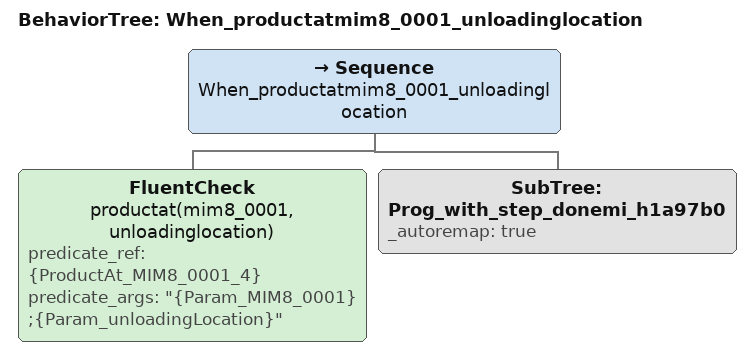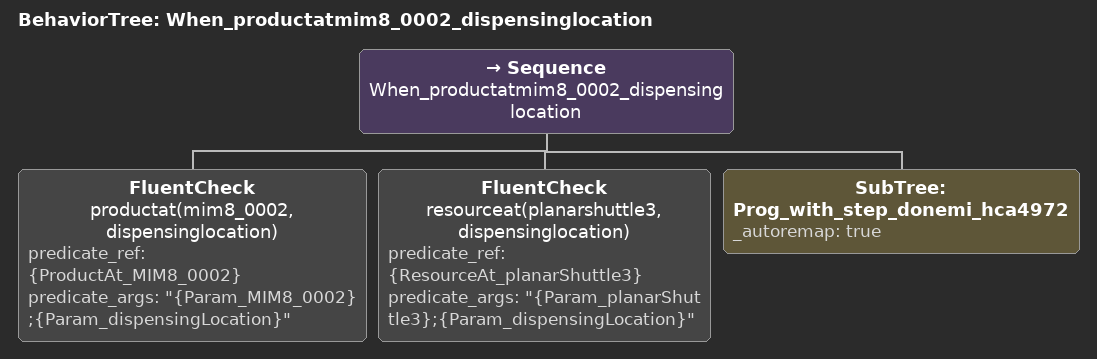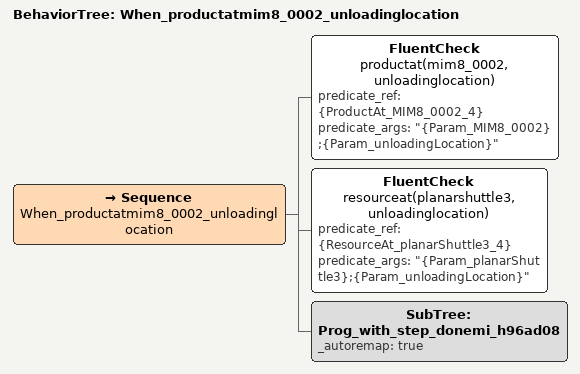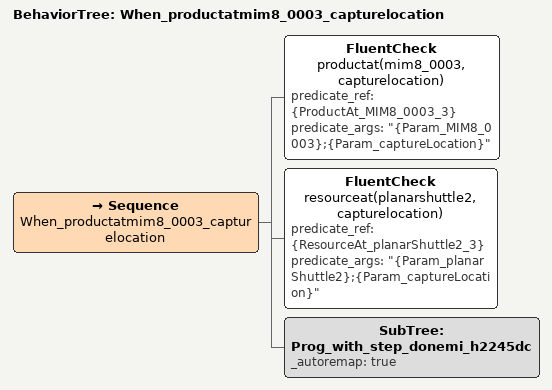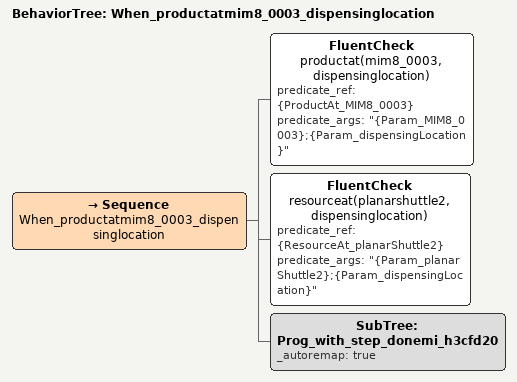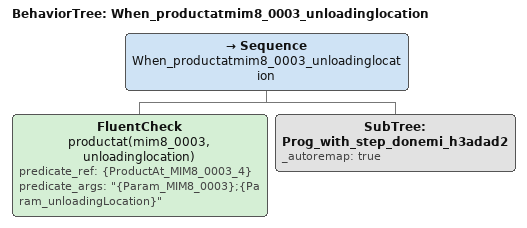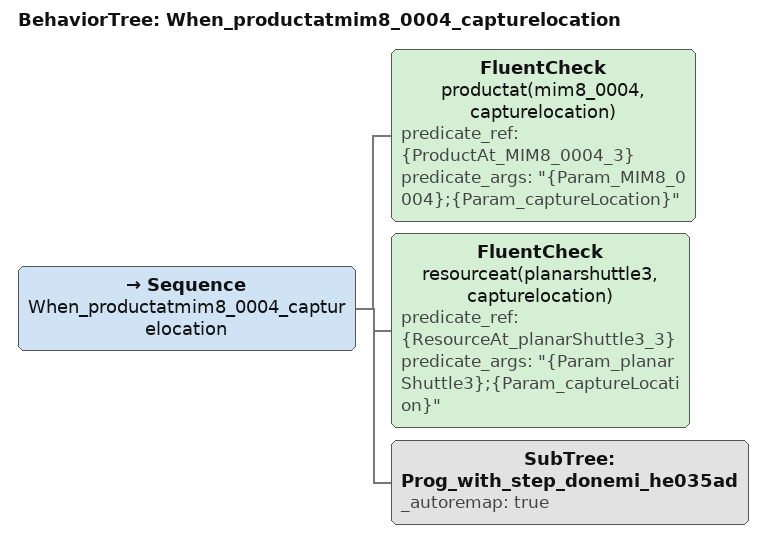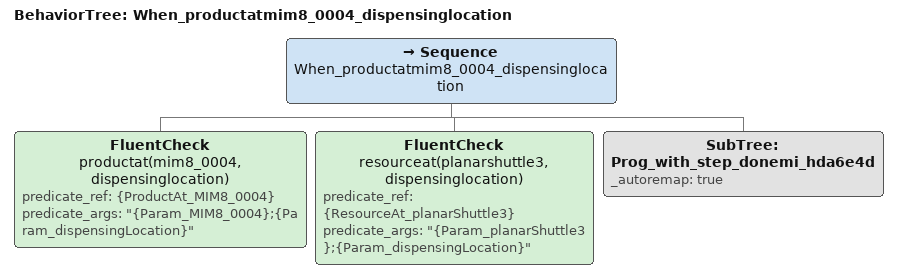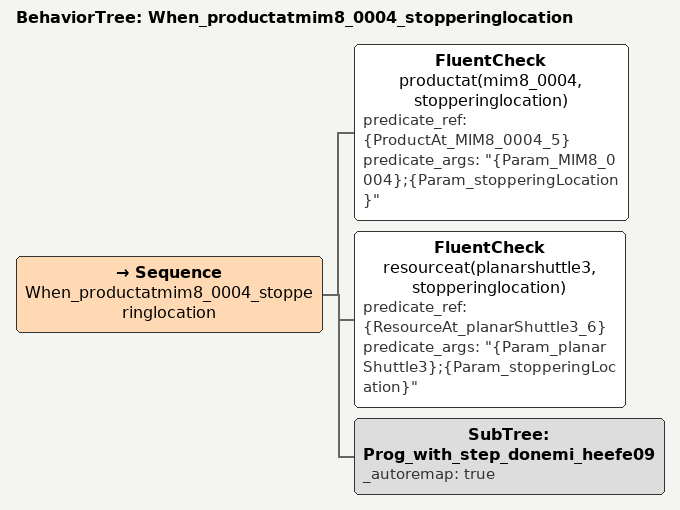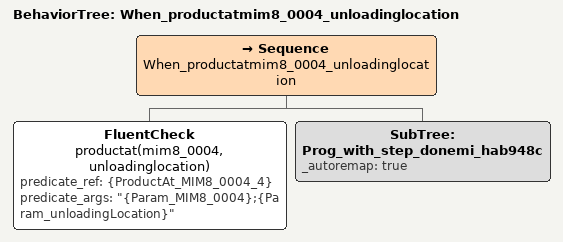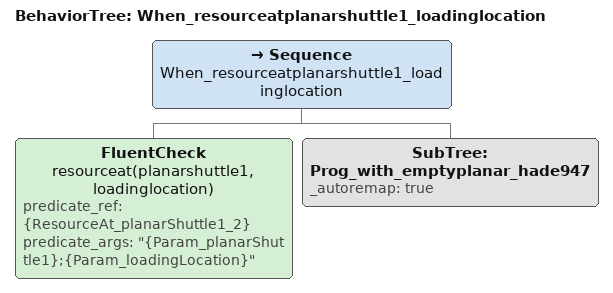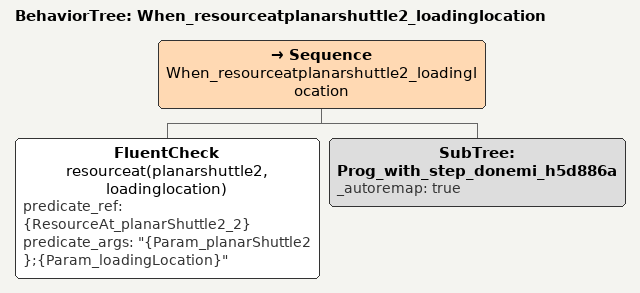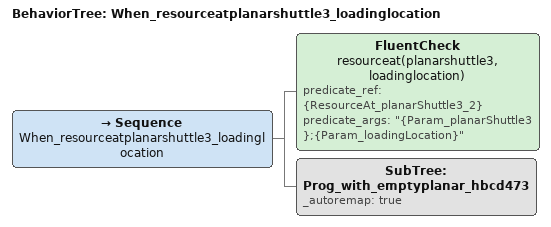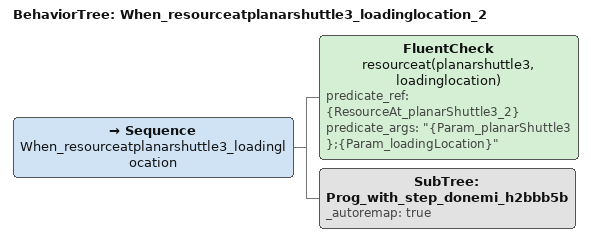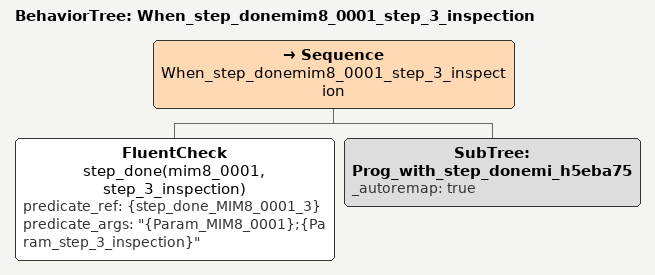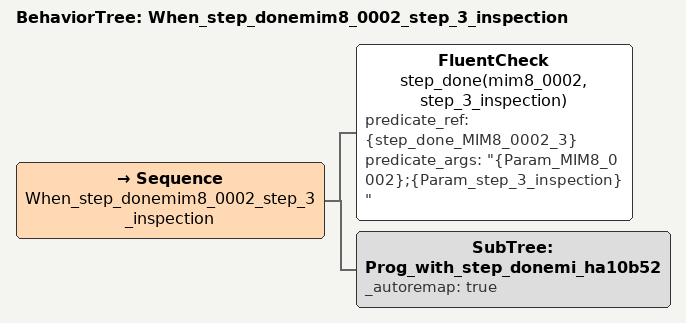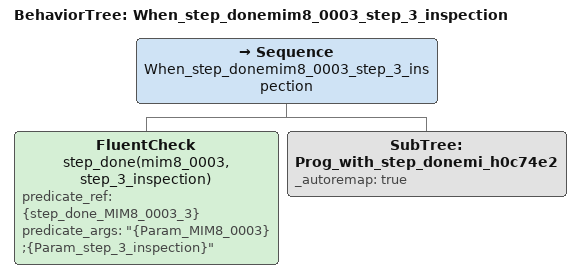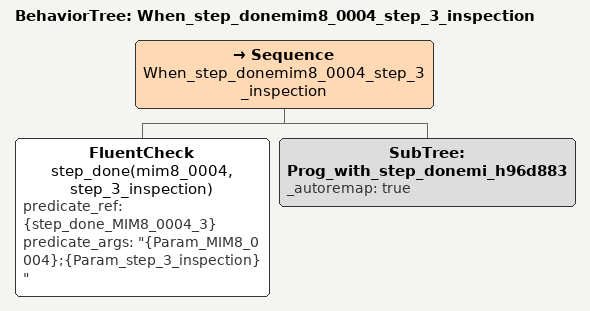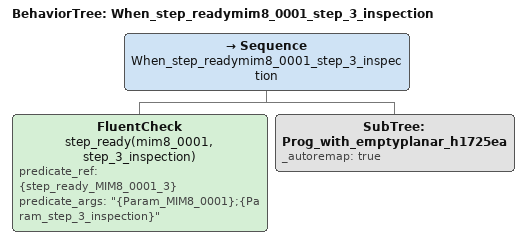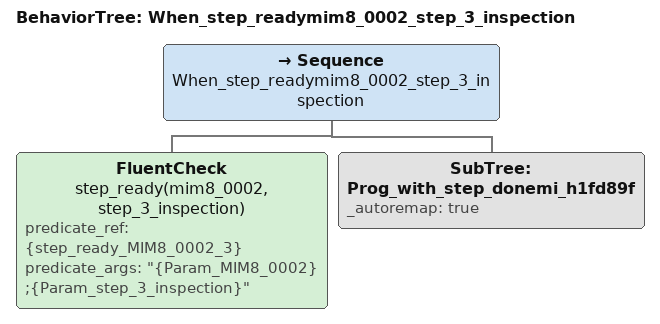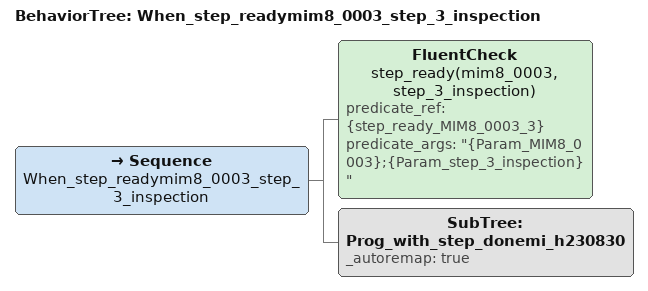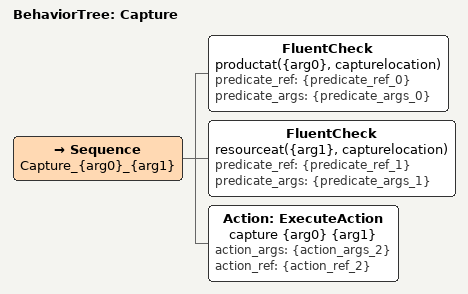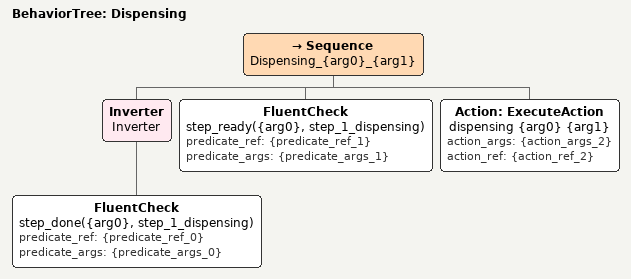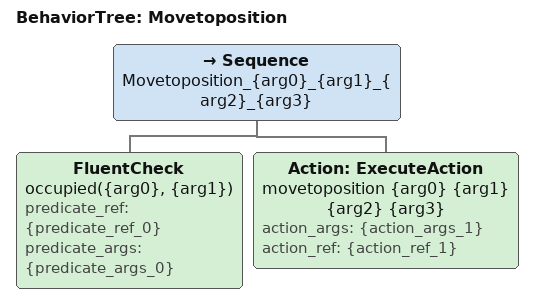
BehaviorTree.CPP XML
<BehaviorTree ID="When_productatmim8_0001_unloadinglocation">
  <Sequence name="When_productatmim8_0001_unloadinglocation">
    <FluentCheck name="productat(mim8_0001, unloadinglocation)" predicate_ref="{ProductAt_MIM8_0001_4}" predicate_args="&quot;{Param_MIM8_0001};{Param_unloadingLocation}&quot;"/>
    <SubTree ID="Prog_with_step_donemi_h1a97b0" _autoremap="true"/>
  </Sequence>
</BehaviorTree>

<BehaviorTree ID="When_productatmim8_0002_dispensinglocation">
  <Sequence name="When_productatmim8_0002_dispensinglocation">
    <FluentCheck name="productat(mim8_0002, dispensinglocation)" predicate_ref="{ProductAt_MIM8_0002}" predicate_args="&quot;{Param_MIM8_0002};{Param_dispensingLocation}&quot;"/>
    <FluentCheck name="resourceat(planarshuttle3, dispensinglocation)" predicate_ref="{ResourceAt_planarShuttle3}" predicate_args="&quot;{Param_planarShuttle3};{Param_dispensingLocation}&quot;"/>
    <SubTree ID="Prog_with_step_donemi_hca4972" _autoremap="true"/>
  </Sequence>
</BehaviorTree>

<BehaviorTree ID="When_productatmim8_0002_unloadinglocation">
  <Sequence name="When_productatmim8_0002_unloadinglocation">
    <FluentCheck name="productat(mim8_0002, unloadinglocation)" predicate_ref="{ProductAt_MIM8_0002_4}" predicate_args="&quot;{Param_MIM8_0002};{Param_unloadingLocation}&quot;"/>
    <FluentCheck name="resourceat(planarshuttle3, unloadinglocation)" predicate_ref="{ResourceAt_planarShuttle3_4}" predicate_args="&quot;{Param_planarShuttle3};{Param_unloadingLocation}&quot;"/>
    <SubTree ID="Prog_with_step_donemi_h96ad08" _autoremap="true"/>
  </Sequence>
</BehaviorTree>

<BehaviorTree ID="When_productatmim8_0003_capturelocation">
  <Sequence name="When_productatmim8_0003_capturelocation">
    <FluentCheck name="productat(mim8_0003, capturelocation)" predicate_ref="{ProductAt_MIM8_0003_3}" predicate_args="&quot;{Param_MIM8_0003};{Param_captureLocation}&quot;"/>
    <FluentCheck name="resourceat(planarshuttle2, capturelocation)" predicate_ref="{ResourceAt_planarShuttle2_3}" predicate_args="&quot;{Param_planarShuttle2};{Param_captureLocation}&quot;"/>
    <SubTree ID="Prog_with_step_donemi_h2245dc" _autoremap="true"/>
  </Sequence>
</BehaviorTree>

<BehaviorTree ID="When_productatmim8_0003_dispensinglocation">
  <Sequence name="When_productatmim8_0003_dispensinglocation">
    <FluentCheck name="productat(mim8_0003, dispensinglocation)" predicate_ref="{ProductAt_MIM8_0003}" predicate_args="&quot;{Param_MIM8_0003};{Param_dispensingLocation}&quot;"/>
    <FluentCheck name="resourceat(planarshuttle2, dispensinglocation)" predicate_ref="{ResourceAt_planarShuttle2}" predicate_args="&quot;{Param_planarShuttle2};{Param_dispensingLocation}&quot;"/>
    <SubTree ID="Prog_with_step_donemi_h3cfd20" _autoremap="true"/>
  </Sequence>
</BehaviorTree>

<BehaviorTree ID="When_productatmim8_0003_unloadinglocation">
  <Sequence name="When_productatmim8_0003_unloadinglocation">
    <FluentCheck name="productat(mim8_0003, unloadinglocation)" predicate_ref="{ProductAt_MIM8_0003_4}" predicate_args="&quot;{Param_MIM8_0003};{Param_unloadingLocation}&quot;"/>
    <SubTree ID="Prog_with_step_donemi_h3adad2" _autoremap="true"/>
  </Sequence>
</BehaviorTree>

<BehaviorTree ID="When_productatmim8_0004_capturelocation">
  <Sequence name="When_productatmim8_0004_capturelocation">
    <FluentCheck name="productat(mim8_0004, capturelocation)" predicate_ref="{ProductAt_MIM8_0004_3}" predicate_args="&quot;{Param_MIM8_0004};{Param_captureLocation}&quot;"/>
    <FluentCheck name="resourceat(planarshuttle3, capturelocation)" predicate_ref="{ResourceAt_planarShuttle3_3}" predicate_args="&quot;{Param_planarShuttle3};{Param_captureLocation}&quot;"/>
    <SubTree ID="Prog_with_step_donemi_he035ad" _autoremap="true"/>
  </Sequence>
</BehaviorTree>

<BehaviorTree ID="When_productatmim8_0004_dispensinglocation">
  <Sequence name="When_productatmim8_0004_dispensinglocation">
    <FluentCheck name="productat(mim8_0004, dispensinglocation)" predicate_ref="{ProductAt_MIM8_0004}" predicate_args="&quot;{Param_MIM8_0004};{Param_dispensingLocation}&quot;"/>
    <FluentCheck name="resourceat(planarshuttle3, dispensinglocation)" predicate_ref="{ResourceAt_planarShuttle3}" predicate_args="&quot;{Param_planarShuttle3};{Param_dispensingLocation}&quot;"/>
    <SubTree ID="Prog_with_step_donemi_hda6e4d" _autoremap="true"/>
  </Sequence>
</BehaviorTree>

<BehaviorTree ID="When_productatmim8_0004_stopperinglocation">
  <Sequence name="When_productatmim8_0004_stopperinglocation">
    <FluentCheck name="productat(mim8_0004, stopperinglocation)" predicate_ref="{ProductAt_MIM8_0004_5}" predicate_args="&quot;{Param_MIM8_0004};{Param_stopperingLocation}&quot;"/>
    <FluentCheck name="resourceat(planarshuttle3, stopperinglocation)" predicate_ref="{ResourceAt_planarShuttle3_6}" predicate_args="&quot;{Param_planarShuttle3};{Param_stopperingLocation}&quot;"/>
    <SubTree ID="Prog_with_step_donemi_heefe09" _autoremap="true"/>
  </Sequence>
</BehaviorTree>

<BehaviorTree ID="When_productatmim8_0004_unloadinglocation">
  <Sequence name="When_productatmim8_0004_unloadinglocation">
    <FluentCheck name="productat(mim8_0004, unloadinglocation)" predicate_ref="{ProductAt_MIM8_0004_4}" predicate_args="&quot;{Param_MIM8_0004};{Param_unloadingLocation}&quot;"/>
    <SubTree ID="Prog_with_step_donemi_hab948c" _autoremap="true"/>
  </Sequence>
</BehaviorTree>

<BehaviorTree ID="When_resourceatplanarshuttle1_loadinglocation">
  <Sequence name="When_resourceatplanarshuttle1_loadinglocation">
    <FluentCheck name="resourceat(planarshuttle1, loadinglocation)" predicate_ref="{ResourceAt_planarShuttle1_2}" predicate_args="&quot;{Param_planarShuttle1};{Param_loadingLocation}&quot;"/>
    <SubTree ID="Prog_with_emptyplanar_hade947" _autoremap="true"/>
  </Sequence>
</BehaviorTree>

<BehaviorTree ID="When_resourceatplanarshuttle2_loadinglocation">
  <Sequence name="When_resourceatplanarshuttle2_loadinglocation">
    <FluentCheck name="resourceat(planarshuttle2, loadinglocation)" predicate_ref="{ResourceAt_planarShuttle2_2}" predicate_args="&quot;{Param_planarShuttle2};{Param_loadingLocation}&quot;"/>
    <SubTree ID="Prog_with_step_donemi_h5d886a" _autoremap="true"/>
  </Sequence>
</BehaviorTree>

<BehaviorTree ID="When_resourceatplanarshuttle3_loadinglocation">
  <Sequence name="When_resourceatplanarshuttle3_loadinglocation">
    <FluentCheck name="resourceat(planarshuttle3, loadinglocation)" predicate_ref="{ResourceAt_planarShuttle3_2}" predicate_args="&quot;{Param_planarShuttle3};{Param_loadingLocation}&quot;"/>
    <SubTree ID="Prog_with_emptyplanar_hbcd473" _autoremap="true"/>
  </Sequence>
</BehaviorTree>

<BehaviorTree ID="When_resourceatplanarshuttle3_loadinglocation_2">
  <Sequence name="When_resourceatplanarshuttle3_loadinglocation">
    <FluentCheck name="resourceat(planarshuttle3, loadinglocation)" predicate_ref="{ResourceAt_planarShuttle3_2}" predicate_args="&quot;{Param_planarShuttle3};{Param_loadingLocation}&quot;"/>
    <SubTree ID="Prog_with_step_donemi_h2bbb5b" _autoremap="true"/>
  </Sequence>
</BehaviorTree>

<BehaviorTree ID="When_step_donemim8_0001_step_3_inspection">
  <Sequence name="When_step_donemim8_0001_step_3_inspection">
    <FluentCheck name="step_done(mim8_0001, step_3_inspection)" predicate_ref="{step_done_MIM8_0001_3}" predicate_args="&quot;{Param_MIM8_0001};{Param_step_3_inspection}&quot;"/>
    <SubTree ID="Prog_with_step_donemi_h5eba75" _autoremap="true"/>
  </Sequence>
</BehaviorTree>

<BehaviorTree ID="When_step_donemim8_0002_step_3_inspection">
  <Sequence name="When_step_donemim8_0002_step_3_inspection">
    <FluentCheck name="step_done(mim8_0002, step_3_inspection)" predicate_ref="{step_done_MIM8_0002_3}" predicate_args="&quot;{Param_MIM8_0002};{Param_step_3_inspection}&quot;"/>
    <SubTree ID="Prog_with_step_donemi_ha10b52" _autoremap="true"/>
  </Sequence>
</BehaviorTree>

<BehaviorTree ID="When_step_donemim8_0003_step_3_inspection">
  <Sequence name="When_step_donemim8_0003_step_3_inspection">
    <FluentCheck name="step_done(mim8_0003, step_3_inspection)" predicate_ref="{step_done_MIM8_0003_3}" predicate_args="&quot;{Param_MIM8_0003};{Param_step_3_inspection}&quot;"/>
    <SubTree ID="Prog_with_step_donemi_h0c74e2" _autoremap="true"/>
  </Sequence>
</BehaviorTree>

<BehaviorTree ID="When_step_donemim8_0004_step_3_inspection">
  <Sequence name="When_step_donemim8_0004_step_3_inspection">
    <FluentCheck name="step_done(mim8_0004, step_3_inspection)" predicate_ref="{step_done_MIM8_0004_3}" predicate_args="&quot;{Param_MIM8_0004};{Param_step_3_inspection}&quot;"/>
    <SubTree ID="Prog_with_step_donemi_h96d883" _autoremap="true"/>
  </Sequence>
</BehaviorTree>

<BehaviorTree ID="When_step_readymim8_0001_step_3_inspection">
  <Sequence name="When_step_readymim8_0001_step_3_inspection">
    <FluentCheck name="step_ready(mim8_0001, step_3_inspection)" predicate_ref="{step_ready_MIM8_0001_3}" predicate_args="&quot;{Param_MIM8_0001};{Param_step_3_inspection}&quot;"/>
    <SubTree ID="Prog_with_emptyplanar_h1725ea" _autoremap="true"/>
  </Sequence>
</BehaviorTree>

<BehaviorTree ID="When_step_readymim8_0002_step_3_inspection">
  <Sequence name="When_step_readymim8_0002_step_3_inspection">
    <FluentCheck name="step_ready(mim8_0002, step_3_inspection)" predicate_ref="{step_ready_MIM8_0002_3}" predicate_args="&quot;{Param_MIM8_0002};{Param_step_3_inspection}&quot;"/>
    <SubTree ID="Prog_with_step_donemi_h1fd89f" _autoremap="true"/>
  </Sequence>
</BehaviorTree>

<BehaviorTree ID="When_step_readymim8_0003_step_3_inspection">
  <Sequence name="When_step_readymim8_0003_step_3_inspection">
    <FluentCheck name="step_ready(mim8_0003, step_3_inspection)" predicate_ref="{step_ready_MIM8_0003_3}" predicate_args="&quot;{Param_MIM8_0003};{Param_step_3_inspection}&quot;"/>
    <SubTree ID="Prog_with_step_donemi_h230830" _autoremap="true"/>
  </Sequence>
</BehaviorTree>

<BehaviorTree ID="Capture">
  <Sequence name="Capture_{arg0}_{arg1}">
    <FluentCheck name="productat({arg0}, capturelocation)" predicate_ref="{predicate_ref_0}" predicate_args="{predicate_args_0}"/>
    <FluentCheck name="resourceat({arg1}, capturelocation)" predicate_ref="{predicate_ref_1}" predicate_args="{predicate_args_1}"/>
    <Action ID="ExecuteAction" name="capture {arg0} {arg1}" action_args="{action_args_2}" action_ref="{action_ref_2}"/>
  </Sequence>
</BehaviorTree>

<BehaviorTree ID="Dispensing">
  <Sequence name="Dispensing_{arg0}_{arg1}">
    <Inverter name="Inverter">
      <FluentCheck name="step_done({arg0}, step_1_dispensing)" predicate_ref="{predicate_ref_0}" predicate_args="{predicate_args_0}"/>
    </Inverter>
    <FluentCheck name="step_ready({arg0}, step_1_dispensing)" predicate_ref="{predicate_ref_1}" predicate_args="{predicate_args_1}"/>
    <Action ID="ExecuteAction" name="dispensing {arg0} {arg1}" action_args="{action_args_2}" action_ref="{action_ref_2}"/>
  </Sequence>
</BehaviorTree>

<BehaviorTree ID="Movetoposition">
  <Sequence name="Movetoposition_{arg0}_{arg1}_{arg2}_{arg3}">
    <FluentCheck name="occupied({arg0}, {arg1})" predicate_ref="{predicate_ref_0}" predicate_args="{predicate_args_0}"/>
    <Action ID="ExecuteAction" name="movetoposition {arg0} {arg1} {arg2} {arg3}" action_args="{action_args_1}" action_ref="{action_ref_1}"/>
  </Sequence>
</BehaviorTree>
